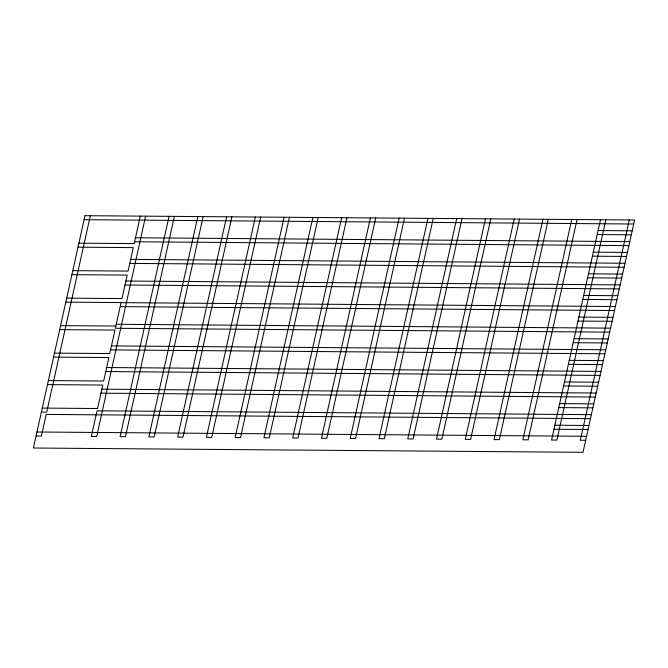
<?xml version="1.0" encoding="UTF-8"?>
<svg xmlns="http://www.w3.org/2000/svg" width="668" height="668" viewBox="0 0 668 668"><rect width="100%" height="100%" fill="white"/><g stroke="black" fill="none" stroke-linecap="round" stroke-linejoin="round"><path stroke-width="1" d="M90.339 215.731L46.71 412.131L41.374 412.089M140.28 216.123L134.176 243.603L78.899 243.169M145.616 216.165L96.676 436.48L91.341 436.438L97.044 410.795L591.355 414.669M169.046 216.349L120.106 436.663L125.442 436.705L174.381 216.39M197.811 216.574L148.872 436.889L154.208 436.93L203.147 216.616M226.577 216.791L177.638 437.114L182.965 437.156L231.905 216.841M255.335 217.016L206.395 437.34L211.731 437.381L260.67 217.058M284.1 217.242L235.161 437.565L240.497 437.607L289.436 217.284M312.866 217.467L263.927 437.79L269.262 437.832L318.202 217.509M341.632 217.693L292.693 438.016L298.028 438.058L346.959 217.735M370.389 217.918L321.458 438.241L326.786 438.283L375.725 217.96M399.155 218.144L350.216 438.467L355.551 438.509L404.491 218.185M427.921 218.369L378.981 438.692L384.317 438.734L433.256 218.411M456.687 218.595L407.747 438.918L413.083 438.959L462.014 218.636M485.444 218.82L436.513 439.143L441.84 439.185L490.78 218.862M514.21 219.046L465.27 439.369L470.606 439.41L519.545 219.087M542.975 219.271L494.036 439.594L499.372 439.636L548.311 219.313M571.741 219.496L522.802 439.82L528.137 439.861L577.068 219.538M600.499 219.722L551.568 440.045L556.895 440.087L605.834 219.764M629.264 219.947L580.325 440.27L585.661 440.312M84.11 219.697L633.707 224.005M598.102 230.544L632.195 230.811M597.209 234.551L631.31 234.819M135.479 237.75L629.799 241.624M134.585 241.758L628.905 245.632M78.006 247.185L133.283 247.619L128.072 271.091L72.795 270.657M593.293 252.17L627.394 252.437M592.407 256.178L626.5 256.445M130.669 259.384L624.989 263.25M129.784 263.392L624.096 267.267M588.491 273.805L622.584 274.072M587.598 277.813L621.699 278.08M71.902 274.665L127.179 275.099L121.968 298.571L66.691 298.145M125.868 281.011L620.188 284.885M124.974 285.019L619.294 288.893M583.69 295.431L617.783 295.699M582.797 299.439L616.89 299.707M65.798 302.153L121.075 302.587L115.364 328.28L609.684 332.155M121.067 302.646L615.378 306.512M120.173 306.654L614.493 310.528M578.88 317.066L612.982 317.333M577.987 321.074L612.088 321.341M116.257 324.272L610.577 328.147M60.588 325.625L115.865 326.059M59.694 329.641L114.971 330.067L109.752 353.547L54.475 353.113M574.079 338.693L608.172 338.96M573.186 342.701L607.287 342.968M111.456 345.907L605.776 349.773M110.562 349.915L604.882 353.789M569.27 360.328L603.371 360.595M53.59 357.121L108.867 357.555L103.649 381.027L48.372 380.593M568.385 364.336L602.478 364.603M106.646 367.534L600.966 371.408M105.761 371.542L600.073 375.416M564.468 381.954L598.561 382.221M563.575 385.962L597.676 386.229M47.486 384.609L102.763 385.044L97.545 408.515L42.268 408.081M101.845 389.168L596.165 393.034M100.951 393.176L595.271 397.051M559.659 403.589L593.76 403.856M558.774 407.597L592.867 407.864M590.47 418.677L46.209 414.419L41.399 436.045L36.064 436.004M554.857 425.215L588.959 425.483M553.964 429.223L588.065 429.491M36.957 431.996L586.554 436.296M85.003 215.689L33.4 448.011L582.997 452.311L634.6 219.989L85.003 215.689"/></g></svg>
